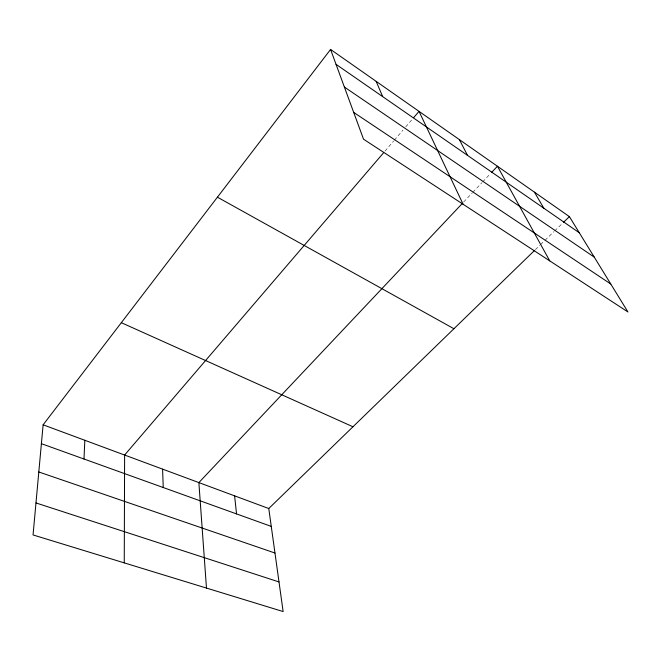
<?xml version="1.0" encoding="UTF-8"?>
<svg xmlns="http://www.w3.org/2000/svg" width="661" height="661" viewBox="0 0 661 661"><rect width="100%" height="100%" fill="white"/><g stroke="black" fill="none" stroke-linecap="round" stroke-linejoin="round"><path stroke-width="0.5" stroke-dasharray="3.31 2.48" d="M384.991 151.113L393.667 140.983M394.336 140.206L403.012 130.077M405.689 126.953L412.365 119.162M463.642 202.051L472.094 193.103M472.797 192.351L481.952 182.659M482.654 181.915L490.396 173.711M535.369 249.651L539.806 245.338M540.541 244.62L544.243 241.034M544.978 240.315L553.852 231.697M554.596 230.978L562.726 223.079"/><path stroke-width="0.99" d="M124.251 562.883L124.615 455.041L383.661 152.674M83.988 459.007L84.839 440.284M330.566 49.443L363.533 139.19L627.95 311.975L569.385 216.618L330.566 49.443L43.122 424.808L33.05 534.939L283.131 611.557L268.771 508.524L534.625 250.37M413.695 117.608L419.033 111.37L463.113 204.257M462.237 203.538L198.87 482.588L206.472 588.075M491.801 172.215L497.436 166.25L549.737 260.864M563.469 222.36L569.385 216.618M35.975 502.938L279.008 581.944M38.809 471.971L274.976 553.026M41.395 443.68L271.266 526.404M43.122 424.808L268.771 508.524M121.327 322.684L352.966 426.766M217.428 197.185L453.925 328.732M353.693 112.395L610.781 284.023M344.373 87.029L594.289 257.162M336.036 64.332L579.317 232.788M534.435 192.153L543.846 208.232M459.387 139.611L467.525 155.385M376.175 81.369L382.669 96.622M234.605 495.849L236.539 513.903M162.589 469.128L163.242 487.529"/></g></svg>
